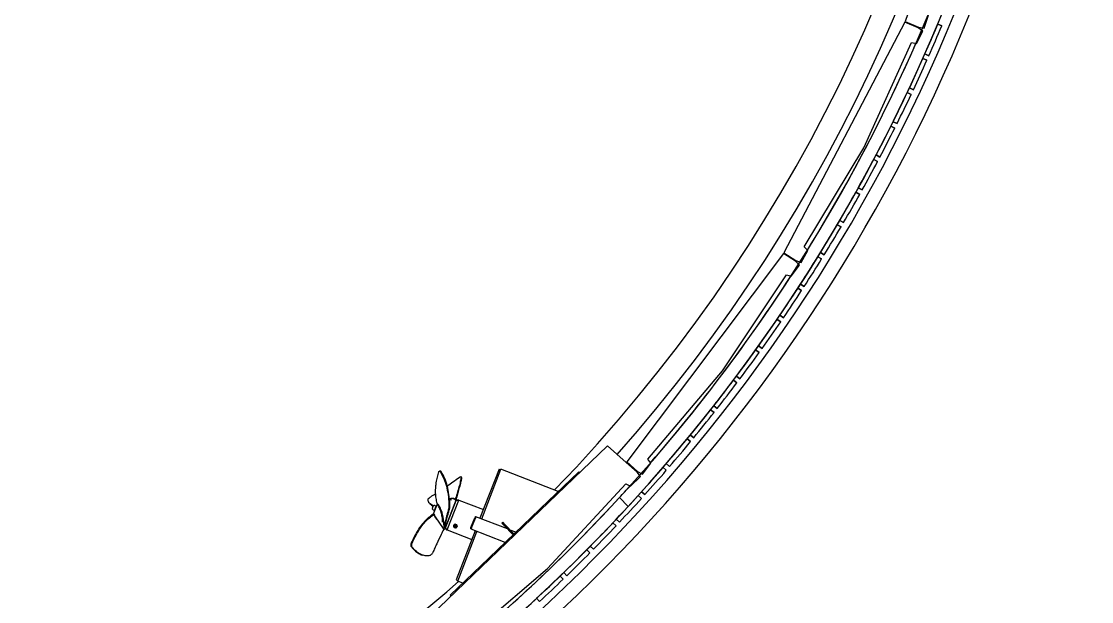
# Model space of a CAD drawing. Header units: millimetres. Extents: x -4172 to 126100, y -2 to 142133.
# Drawn here: x 61937 to 70522, y 12443 to 17099 of the extents above; entities that cross this region are included whole.
import ezdxf

# ---------------------------------------------------------------- set-up
doc = ezdxf.new("R2010")
doc.units = ezdxf.units.MM
doc.header["$LTSCALE"] = 100
doc.layers.add('Visible', color=7, linetype='Continuous', lineweight=25)

msp = doc.modelspace()

# ---------------------------------------------------------------- linework, layer by layer
at = {"layer": 'Visible'}
for p, q in [((69689.24, 19081.77), (69026.9, 17097.99)), ((69024.55, 17092.47), (68052.55, 15240.63)), ((69130.69, 17047.24), (69024.55, 17092.47)), ((69026.9, 17097.99), (69133.04, 17052.76)), ((69177.75, 17044.58), (69212.7, 17149.26)), ((69116.27, 16922.95), (69167.56, 17020.66)), ((69167.56, 17020.66), (69130.69, 17047.24)), ((69133.04, 17052.76), (69177.75, 17044.58)), ((69319.54, 17063.31), (69287.23, 17076.78)), ((69287.23, 17076.78), (69319.54, 17063.31)), ((68693.5, 16085.22), (69076.54, 16929.01)), ((69076.54, 16929.01), (69116.27, 16922.95)), ((69184.46, 16837.8), (69216.45, 16823.61)), ((69216.45, 16823.61), (69184.46, 16837.8)), ((69168.24, 16801.23), (69200.23, 16787.04)), ((69200.23, 16787.04), (69168.24, 16801.23)), ((69074.72, 16513.54), (69043.05, 16528.45)), ((69043.05, 16528.45), (69074.72, 16513.54)), ((69091.76, 16549.73), (69060.09, 16564.64)), ((69060.09, 16564.64), (69091.76, 16549.73)), ((68911.73, 16258.56), (68943.05, 16242.94)), ((68943.05, 16242.94), (68911.73, 16258.56)), ((68929.58, 16294.36), (68960.9, 16278.74)), ((68960.9, 16278.74), (68929.58, 16294.36)), ((68216.61, 15290.69), (68693.5, 16085.22)), ((68805.3, 15975.39), (68774.34, 15991.71)), ((68774.34, 15991.71), (68805.3, 15975.39)), ((68823.96, 16010.77), (68793, 16027.1)), ((68793, 16027.1), (68823.96, 16010.77)), ((68630.96, 15728.04), (68661.54, 15711.02)), ((68661.54, 15711.02), (68630.96, 15728.04)), ((68650.41, 15762.99), (68680.99, 15745.97)), ((68680.99, 15745.97), (68650.41, 15762.99)), ((68511.84, 15449.96), (68481.65, 15467.67)), ((68481.65, 15467.67), (68511.84, 15449.96)), ((68532.08, 15484.46), (68501.89, 15502.17)), ((68501.89, 15502.17), (68532.08, 15484.46)), ((68244.17, 15261.43), (68216.61, 15290.69)), ((68049.35, 15235.56), (66792.86, 13563.63)), ((68146.86, 15173.89), (68049.35, 15235.56)), ((68052.55, 15240.63), (68150.06, 15178.96)), ((68192.88, 15163.71), (68244.17, 15261.43)), ((68326.5, 15210.74), (68356.28, 15192.36)), ((68356.28, 15192.36), (68326.5, 15210.74)), ((68347.51, 15244.78), (68377.29, 15226.39)), ((68377.29, 15226.39), (68347.51, 15244.78)), ((68112.69, 15053.52), (68178.99, 15141.74)), ((68178.99, 15141.74), (68146.86, 15173.89)), ((68150.06, 15178.96), (68192.88, 15163.71)), ((67561, 14294.46), (68074.44, 15065.88)), ((68074.44, 15065.88), (68112.69, 15053.52)), ((68194.94, 14938.33), (68165.58, 14957.39)), ((68165.58, 14957.39), (68194.94, 14938.33)), ((68216.71, 14971.88), (68187.35, 14990.94)), ((68187.35, 14990.94), (68216.71, 14971.88)), ((67998.97, 14707.73), (68027.9, 14688.02)), ((68027.9, 14688.02), (67998.97, 14707.73)), ((68021.5, 14740.78), (68050.42, 14721.07)), ((68050.42, 14721.07), (68021.5, 14740.78)), ((67855.24, 14441.54), (67826.77, 14461.91)), ((67826.77, 14461.91), (67855.24, 14441.54)), ((67878.51, 14474.08), (67850.04, 14494.44)), ((67850.04, 14494.44), (67878.51, 14474.08)), ((66962.83, 13586.73), (67561, 14294.46)), ((67673.06, 14252.04), (67701.06, 14231.04)), ((67701.06, 14231.04), (67673.06, 14252.04)), ((67649.06, 14220.03), (67677.06, 14199.04)), ((67677.06, 14199.04), (67649.06, 14220.03)), ((67518.16, 13992.07), (67490.64, 14013.69)), ((67490.64, 14013.69), (67518.16, 13992.07)), ((67493.44, 13960.62), (67465.92, 13982.24)), ((67465.92, 13982.24), (67493.44, 13960.62)), ((67277.46, 13748.65), (67304.48, 13726.41)), ((67304.48, 13726.41), (67277.46, 13748.65)), ((67302.88, 13779.53), (67329.9, 13757.29)), ((67329.9, 13757.29), (67302.88, 13779.53)), ((66638.73, 13692.24), (65153.53, 12265.84)), ((66788.88, 13559.14), (66638.73, 13692.24)), ((66985.34, 13553.43), (66962.83, 13586.73)), ((65297.65, 13490.01), (65290.04, 13489.42)), ((65768.13, 13505.51), (65615.45, 13111.02)), ((65629.44, 13105.61), (65783.92, 13504.76)), ((65768.13, 13505.51), (65782.11, 13500.09)), ((66243.78, 13326.79), (65783.92, 13504.76)), ((66101.29, 13189.94), (66405.98, 13482.57)), ((66408.5, 13484.99), (66405.98, 13482.57)), ((66408.5, 13484.99), (66415.43, 13477.77)), ((66875.24, 13482.63), (66788.88, 13559.14)), ((66792.86, 13563.63), (66879.22, 13487.12)), ((66901.79, 13445.74), (66875.24, 13482.63)), ((66879.22, 13487.12), (66919.03, 13465.2)), ((66919.03, 13465.2), (66985.34, 13553.43)), ((67110.28, 13496.53), (67083.76, 13519.37)), ((67083.76, 13519.37), (67110.28, 13496.53)), ((67136.39, 13526.83), (67109.88, 13549.68)), ((67109.88, 13549.68), (67136.39, 13526.83)), ((65463.24, 13444.87), (65468.25, 13438.78)), ((66822.2, 13369.3), (66901.79, 13445.74)), ((66155.89, 12708.58), (66786.43, 13387.63)), ((66786.43, 13387.63), (66822.2, 13369.3)), ((66911.73, 13324.24), (66937.72, 13300.8)), ((66937.72, 13300.8), (66911.73, 13324.24)), ((65211.74, 13228.59), (65206.73, 13234.68)), ((65243.21, 13147.99), (65274.13, 13227.9)), ((65275.54, 13226.67), (65274.13, 13221.99)), ((65333.7, 13023.84), (65427.18, 13265.38)), ((65427.63, 13264.35), (65334.73, 13024.3)), ((65351.88, 13017.34), (65444.99, 13257.95)), ((65409.85, 13263.53), (65410.18, 13264.4)), ((65422.61, 13251.37), (65440.7, 13259.36)), ((65424.39, 13266.46), (65427.18, 13265.38)), ((65427.63, 13264.35), (65427.18, 13265.38)), ((65441.31, 13259.37), (65444.53, 13258.13)), ((65444.99, 13257.95), (65642.7, 13181.43)), ((66803.99, 13205.86), (66734.07, 13277.56)), ((66803.99, 13205.86), (66734.07, 13277.56)), ((66910.93, 13271.09), (66884.94, 13294.54)), ((66910.93, 13271.09), (66884.94, 13294.54)), ((65233.73, 13191.95), (65240.09, 13208.36)), ((65239.45, 13179.01), (65251.57, 13174.32)), ((65243.22, 13142.72), (65239.45, 13143.82)), ((65244.88, 13146.4), (65243.22, 13142.72)), ((65246.19, 13141.85), (65243.22, 13142.72)), ((65246.19, 13141.85), (65247.18, 13144.04)), ((65247.2, 13138.49), (65247.2, 13138.49)), ((65247.37, 13137.96), (65247.37, 13137.96)), ((65251.57, 13174.32), (65265.14, 13209.39)), ((65251.57, 13174.32), (65252.74, 13172.63)), ((65253.02, 13214.08), (65265.14, 13209.39)), ((65265.14, 13209.39), (65267.15, 13209.85)), ((65283.25, 13218.11), (65283.25, 13218.11)), ((65284.45, 13216.5), (65284.45, 13216.5)), ((65689.03, 12794.01), (66096.59, 13185.43)), ((66101.29, 13189.94), (66096.59, 13185.43)), ((65257.06, 13123.51), (65319.57, 13030.27)), ((65404.51, 13056.36), (65403.48, 13053.7)), ((65406.36, 13049.52), (65406.88, 13050.85)), ((65413.01, 13053.18), (65407.24, 13048.07)), ((65422.19, 13050.88), (65413.47, 13053.27)), ((65425.51, 13043.05), (65422.56, 13050.56)), ((65542.93, 13037.22), (65572.89, 13114.63)), ((65548.53, 13035.06), (65578.48, 13112.46)), ((65576.14, 13123.02), (65572.89, 13114.63)), ((65581.73, 13120.86), (65576.14, 13123.02)), ((65582.81, 13123.65), (65578.48, 13112.46)), ((65836.16, 13025.6), (65582.81, 13123.65)), ((65791.22, 13072.4), (65798.44, 13079.32)), ((65791.22, 13072.4), (65810.86, 13051.95)), ((65818.07, 13058.87), (65798.44, 13079.32)), ((65874.34, 12985.85), (65810.86, 13051.95)), ((65818.07, 13058.87), (65881.56, 12992.77)), ((66706.54, 13050.23), (66681.08, 13074.25)), ((66706.54, 13050.23), (66681.08, 13074.25)), ((66708.54, 13103.34), (66733.99, 13079.32)), ((66708.54, 13103.34), (66733.99, 13079.32)), ((65321.92, 13028.39), (65333.7, 13023.84)), ((65336.2, 13036.92), (65328.44, 13036.32)), ((65334.73, 13024.3), (65333.7, 13023.84)), ((65339.75, 13037.27), (65347.75, 13019.19)), ((65348.19, 13018.77), (65351.41, 13017.52)), ((65351.88, 13017.34), (65549.59, 12940.82)), ((65406.32, 13045.79), (65407.15, 13047.93)), ((65576.84, 13011.23), (65424.16, 12616.75)), ((65424.69, 13040.65), (65425.52, 13042.79)), ((65426.51, 13041.73), (65427.02, 13043.06)), ((65432.48, 13045.53), (65431.45, 13042.87)), ((65436.35, 12606.67), (65590.82, 13005.82)), ((65542.93, 13037.22), (65539.68, 13028.83)), ((65545.28, 13026.66), (65539.68, 13028.83)), ((65548.53, 13035.06), (65544.19, 13023.87)), ((65818.02, 12917.89), (65544.19, 13023.87)), ((65903.17, 12999.67), (65858.23, 13017.06)), ((65881.56, 12992.77), (65874.34, 12985.85)), ((65877.81, 12982.24), (65874.34, 12985.85)), ((65877.81, 12982.24), (65881.27, 12978.63)), ((65881.56, 12992.77), (65885.02, 12989.17)), ((65888.48, 12985.56), (65885.02, 12989.17)), ((66500.4, 12887.09), (66525.31, 12862.49)), ((66500.4, 12887.09), (66525.31, 12862.49)), ((65158.91, 12814), (65152.33, 12815.92)), ((65689.03, 12794.01), (65684.34, 12789.5)), ((66497.2, 12834.03), (66472.3, 12858.62)), ((66497.2, 12834.03), (66472.3, 12858.62)), ((65379.64, 12496.87), (65684.34, 12789.5)), ((65451.93, 12105.97), (66155.89, 12708.58)), ((66283.04, 12622.62), (66258.7, 12647.77)), ((66283.04, 12622.62), (66258.7, 12647.77)), ((66287.44, 12675.59), (66311.78, 12650.44)), ((66287.44, 12675.59), (66311.78, 12650.44)), ((65424.16, 12616.75), (65438.15, 12611.33)), ((65477.42, 12590.77), (65436.35, 12606.67)), ((65379.64, 12496.87), (65377.12, 12494.45)), ((65384.05, 12487.24), (65377.12, 12494.45)), ((66069.75, 12468.97), (66093.52, 12443.27)), ((66069.75, 12468.97), (66093.52, 12443.27))]:
    msp.add_line(p, q, dxfattribs=at)
for centre, radius, start, end in [((57036.78, 22203.64), 13485, 293.501822, 26.844423), ((57036.78, 22203.64), 13280, 289.616559, 26.831303), ((57036.78, 22203.64), 13371, 293.362819, 26.837177), ((57036.78, 22203.64), 13180, 289.64567, 26.824756), ((57036.78, 22203.64), 12935, 318.445479, 26.808286), ((57036.78, 22203.64), 12760, 315.990525, 26.796135), ((57036.78, 22203.64), 13280, 317.348043, 339.127843), ((57036.78, 22203.64), 13180, 336.876376, 336.966592), ((57036.78, 22203.64), 13280, 336.168133, 337.290519), ((57036.78, 22203.64), 13280, 336.168133, 337.290519), ((57036.78, 22203.64), 13315, 336.167906, 337.290746), ((57036.78, 22203.64), 13315, 336.167906, 337.290746), ((57036.78, 22203.64), 13180, 328.228506, 336.383055), ((57036.78, 22203.64), 13280, 334.873169, 335.995555), ((57036.78, 22203.64), 13280, 334.873169, 335.995555), ((57036.78, 22203.64), 13315, 334.872942, 335.995782), ((57036.78, 22203.64), 13315, 334.872942, 335.995782), ((57036.78, 22203.64), 13280, 333.578205, 334.700591), ((57036.78, 22203.64), 13280, 333.578205, 334.700591), ((57036.78, 22203.64), 13315, 333.577978, 334.700818), ((57036.78, 22203.64), 13315, 333.577978, 334.700818), ((57036.78, 22203.64), 13280, 332.283241, 333.405627), ((57036.78, 22203.64), 13280, 332.283241, 333.405627), ((57036.78, 22203.64), 13315, 332.283014, 333.405854), ((57036.78, 22203.64), 13315, 332.283014, 333.405854), ((57036.78, 22203.64), 13280, 330.988277, 332.110663), ((57036.78, 22203.64), 13280, 330.988277, 332.110663), ((57036.78, 22203.64), 13315, 330.98805, 332.11089), ((57036.78, 22203.64), 13315, 330.98805, 332.11089), ((57036.78, 22203.64), 13280, 329.693313, 330.815699), ((57036.78, 22203.64), 13280, 329.693313, 330.815699), ((57036.78, 22203.64), 13315, 329.693086, 330.815926), ((57036.78, 22203.64), 13315, 329.693086, 330.815926), ((57036.78, 22203.64), 13280, 328.398349, 329.520735), ((57036.78, 22203.64), 13280, 328.398349, 329.520735), ((57036.78, 22203.64), 13315, 328.398122, 329.520962), ((57036.78, 22203.64), 13315, 328.398122, 329.520962), ((57036.78, 22203.64), 13280, 327.103385, 328.225771), ((57036.78, 22203.64), 13280, 327.103385, 328.225771), ((57036.78, 22203.64), 13180, 327.644969, 327.735185), ((57036.78, 22203.64), 13315, 327.103158, 328.225998), ((57036.78, 22203.64), 13315, 327.103158, 328.225998), ((57036.78, 22203.64), 13180, 318.997098, 327.151648), ((57036.78, 22203.64), 13280, 325.808421, 326.930807), ((57036.78, 22203.64), 13280, 325.808421, 326.930807), ((57036.78, 22203.64), 13315, 325.808194, 326.931034), ((57036.78, 22203.64), 13315, 325.808194, 326.931034), ((57036.78, 22203.64), 13280, 324.513457, 325.635843), ((57036.78, 22203.64), 13280, 324.513457, 325.635843), ((57036.78, 22203.64), 13315, 324.51323, 325.63607), ((57036.78, 22203.64), 13315, 324.51323, 325.63607), ((57036.78, 22203.64), 13280, 323.218493, 324.340879), ((57036.78, 22203.64), 13280, 323.218493, 324.340879), ((57036.78, 22203.64), 13315, 323.218266, 324.341106), ((57036.78, 22203.64), 13315, 323.218266, 324.341106), ((57036.78, 22203.64), 13280, 321.923529, 323.045915), ((57036.78, 22203.64), 13280, 321.923529, 323.045915), ((57036.78, 22203.64), 13315, 321.923302, 323.046142), ((57036.78, 22203.64), 13315, 321.923302, 323.046142), ((57036.78, 22203.64), 13280, 320.628565, 321.750951), ((57036.78, 22203.64), 13280, 320.628565, 321.750951), ((57036.78, 22203.64), 13315, 320.628338, 321.751178), ((57036.78, 22203.64), 13315, 320.628338, 321.751178), ((57036.78, 22203.64), 13280, 319.333601, 320.455987), ((57036.78, 22203.64), 13280, 319.333601, 320.455987), ((57036.78, 22203.64), 13315, 319.333374, 320.456214), ((57036.78, 22203.64), 13315, 319.333374, 320.456214), ((57036.78, 22203.64), 13280, 318.038637, 319.161023), ((57036.78, 22203.64), 13280, 318.038637, 319.161023), ((57036.78, 22203.64), 13315, 318.03841, 319.16125), ((57036.78, 22203.64), 13315, 318.03841, 319.16125), ((57036.78, 22203.64), 13180, 318.413561, 318.503777), ((57036.78, 22203.64), 13180, 317.371355, 317.92024), ((65441.02, 13258.63), 0.8, 68.842966, 113.842966), ((65444.35, 13257.66), 0.5, 338.842966, 68.842966), ((57036.78, 22203.64), 13180, 310.411436, 317.371355), ((57036.78, 22203.64), 13280, 316.743673, 317.866059), ((57036.78, 22203.64), 13280, 316.743673, 317.866059), ((57036.78, 22203.64), 13315, 316.743446, 317.866286), ((57036.78, 22203.64), 13315, 316.743446, 317.866286), ((65243.06, 13188.34), 10, 158.842966, 248.842966), ((65249.41, 13204.75), 10, 68.842966, 158.842966), ((65247.87, 13146.19), 5, 158.842966, 211.457836), ((57036.78, 22203.64), 13280, 310.4406, 317.348043), ((57036.78, 22203.64), 13280, 315.448709, 316.571095), ((57036.78, 22203.64), 13280, 315.448709, 316.571095), ((57036.78, 22203.64), 13315, 315.448482, 316.571322), ((57036.78, 22203.64), 13315, 315.448482, 316.571322), ((65323.73, 13033.06), 5, 213.842966, 248.842966), ((65348.48, 13019.51), 0.8, 203.842966, 248.842966), ((65351.59, 13017.99), 0.5, 248.842966, 338.842966), ((57036.78, 22203.64), 13280, 314.153745, 315.276131), ((57036.78, 22203.64), 13280, 314.153745, 315.276131), ((57036.78, 22203.64), 13315, 314.153518, 315.276358), ((57036.78, 22203.64), 13315, 314.153518, 315.276358), ((57036.78, 22203.64), 13280, 312.858781, 313.981167), ((57036.78, 22203.64), 13280, 312.858781, 313.981167), ((57036.78, 22203.64), 13315, 312.858554, 313.981394), ((57036.78, 22203.64), 13315, 312.858554, 313.981394), ((57036.78, 22203.64), 12760, 293.223641, 311.208477)]:
    msp.add_arc(centre, radius, start, end, dxfattribs=at)
for centre, major_axis, ratio, start_param, end_param in [((65289.34, 13224.01), (-126.48, -33.97), 0.2457769, 3.3862945, 3.7947633), ((65418.5, 13050.95), (13.99, -5.41), 0.8211989, 0, 3.1415927), ((65416.95, 13046.95), (-10.07, 3.9), 0.8211989, 3.1415927, 6.2831853), ((65413.38, 13052.87), (0.466, -0.18), 0.8211989, 1.6942085, 2.741406), ((65422.1, 13050.48), (0.466, -0.18), 0.8211989, 0.6470109, 1.6942085), ((65407.61, 13047.75), (-0.466, 0.18), 0.8211989, 5.8829987, 6.2831853), ((65425.05, 13042.97), (0.466, -0.18), 0.8211989, 0, 0.6470109)]:
    msp.add_ellipse(centre, major_axis=major_axis, ratio=ratio, start_param=start_param, end_param=end_param, dxfattribs=at)
msp.add_ellipse((65415.1, 13042.16), major_axis=(-7.29, 2.82), ratio=0.8211989, dxfattribs=at)
for points, knots in [([(65272.49, 13229.21), (65269.13, 13243.77), (65266.19, 13258.19), (65261.75, 13287.01), (65260.29, 13301.15), (65258.89, 13332.42), (65259.38, 13349.05), (65261.88, 13376.16), (65263.3, 13386.74), (65267.42, 13412.44), (65270.43, 13427.37), (65277.06, 13456.13), (65280.69, 13469.92), (65284.61, 13483.06)], [-31.9460867, -31.9460867, -31.9460867, -31.9460867, -26.9228906, -26.9228906, -21.9007821, -21.9007821, -15.8246273, -15.8246273, -11.8513934, -11.8513934, -5.9387194, -5.9387194, -0.000001, -0.000001, -0.000001, -0.000001]), ([(65284.61, 13483.06), (65284.9, 13484.05), (65285.25, 13484.94), (65286.05, 13486.54), (65286.51, 13487.23), (65287.94, 13488.82), (65289.02, 13489.38), (65291.38, 13489.48), (65292.66, 13488.98), (65295.19, 13486.98), (65296.42, 13485.52), (65297.58, 13483.66)], [-3.5947931, -3.5947931, -3.5947931, -3.5947931, -3.1470307, -3.1470307, -2.6765073, -2.6765073, -1.7978568, -1.7978568, -0.8833702, -0.8833702, -0.000001, -0.000001, -0.000001, -0.000001]), ([(65297.58, 13483.66), (65307.59, 13467.52), (65316.75, 13449.74), (65332.87, 13411.2), (65339.78, 13390.6), (65351.23, 13347.22), (65355.73, 13324.66), (65362.56, 13277.25), (65364.82, 13252.58), (65366.32, 13227.47)], [-30.4868581, -30.4868581, -30.4868581, -30.4868581, -22.8372911, -22.8372911, -15.217433, -15.217433, -7.6862592, -7.6862592, -0.0000044, -0.0000044, -0.0000044, -0.0000044]), ([(65305.18, 13484.24), (65304.03, 13486.11), (65302.8, 13487.56), (65300.27, 13489.57), (65298.99, 13490.07), (65297.74, 13490.01), (65297.69, 13490.01), (65297.65, 13490.01)], [-3.593927, -3.593927, -3.593927, -3.593927, -2.7110176, -2.7110176, -1.796299, -1.796299, -1.762, -1.762, -1.762, -1.762]), ([(65373.9, 13228.05), (65372.39, 13253.21), (65370.12, 13277.92), (65363.26, 13325.45), (65358.73, 13348.07), (65347.26, 13391.45), (65340.36, 13411.99), (65324.28, 13450.42), (65315.15, 13468.15), (65305.18, 13484.24)], [-30.5085001, -30.5085001, -30.5085001, -30.5085001, -22.8033694, -22.8033694, -15.2421117, -15.2421117, -7.635133, -7.635133, -0.0000014, -0.0000014, -0.0000014, -0.0000014]), ([(65352.68, 13370.92), (65368.64, 13381.9), (65383.92, 13392.62), (65416.07, 13415.5), (65432.47, 13427.4), (65447.88, 13438.21)], [-14.0778939, -14.0778939, -14.0778939, -14.0778939, -7.6862592, -7.6862592, -0.0000044, -0.0000044, -0.0000044, -0.0000044]), ([(65463.57, 13444), (65463.87, 13441.34), (65463.8, 13438.21), (65463.02, 13430.98), (65462.31, 13426.87), (65459.32, 13412.39), (65456.32, 13400.24), (65450.82, 13378.34), (65448.87, 13370.64), (65443.57, 13350.04), (65440.07, 13336.6), (65433.91, 13315.51), (65431.72, 13308.35), (65427.07, 13293.49), (65424.64, 13285.93), (65422.05, 13278.24)], [-32.992356, -32.992356, -32.992356, -32.992356, -28.9562995, -28.9562995, -24.9303407, -24.9303407, -16.4388282, -16.4388282, -12.3175121, -12.3175121, -6.1306712, -6.1306712, -3.0504232, -3.0504232, -0.0002955, -0.0002955, -0.0002955, -0.0002955]), ([(65427.17, 13272.01), (65429.81, 13279.8), (65432.29, 13287.47), (65437, 13302.52), (65439.22, 13309.78), (65445.42, 13331.07), (65448.9, 13344.64), (65454.17, 13365.42), (65456.1, 13373.17), (65461.5, 13394.93), (65464.44, 13406.86), (65467.37, 13421.09), (65468.07, 13425.11), (65468.82, 13432.21), (65468.88, 13435.28), (65468.58, 13437.91)], [-33.2007021, -33.2007021, -33.2007021, -33.2007021, -30.0958306, -30.0958306, -26.9630402, -26.9630402, -20.6666285, -20.6666285, -16.475664, -16.475664, -7.9876634, -7.9876634, -3.9983609, -3.9983609, -0.000001, -0.000001, -0.000001, -0.000001]), ([(65447.88, 13438.21), (65450.23, 13439.86), (65452.38, 13441.26), (65456.17, 13443.48), (65457.81, 13444.3), (65460.58, 13445.33), (65461.67, 13445.51), (65463.1, 13445.19), (65463.49, 13444.74), (65463.57, 13444)], [-4.6829383, -4.6829383, -4.6829383, -4.6829383, -3.5115004, -3.5115004, -2.342014, -2.342014, -1.1208984, -1.1208984, -0.0000014, -0.0000014, -0.0000014, -0.0000014]), ([(65242, 13211.46), (65241.52, 13211.69), (65241.04, 13211.92), (65234, 13215.29), (65228.25, 13218.37), (65217.33, 13225.03), (65212.71, 13228.47), (65206.95, 13234.21), (65205.16, 13236.52), (65201.7, 13242.6), (65200.48, 13246.61), (65199.49, 13255.69), (65199.73, 13260.75), (65200.72, 13266.3)], [-27.2831967, -27.2831967, -27.2831967, -27.2831967, -26.9228908, -26.9228908, -21.9007824, -21.9007824, -15.8246273, -15.8246273, -11.8513931, -11.8513931, -5.9387193, -5.9387193, -0.000001, -0.000001, -0.000001, -0.000001]), ([(65200.72, 13266.3), (65200.79, 13266.72), (65200.98, 13267.21), (65201.6, 13268.32), (65202.03, 13268.96), (65203.62, 13270.94), (65205.04, 13272.4), (65208.61, 13275.61), (65210.75, 13277.33), (65215.38, 13280.74), (65217.81, 13282.4), (65220.3, 13283.98)], [-3.5947931, -3.5947931, -3.5947931, -3.5947931, -3.1470307, -3.1470307, -2.6765073, -2.6765073, -1.7978568, -1.7978568, -0.8833702, -0.8833702, -0.000001, -0.000001, -0.000001, -0.000001]), ([(65211.74, 13228.59), (65212.57, 13227.59), (65213.48, 13226.59), (65217.79, 13222.37), (65222.1, 13219.15), (65231.33, 13213.43), (65235.53, 13211.08), (65240.21, 13208.68)], [-17.4802441, -17.4802441, -17.4802441, -17.4802441, -15.7714238, -15.7714238, -10.1641252, -10.1641252, -6.369781, -6.369781, -6.369781, -6.369781]), ([(65275.54, 13226.67), (65275.03, 13227.13), (65274.53, 13227.57), (65273.51, 13228.41), (65273, 13228.82), (65272.49, 13229.21)], [0.00002442, 0.00002442, 0.00002442, 0.00002442, 0.36606005, 0.36606005, 0.73165158, 0.73165158, 0.73165158, 0.73165158]), ([(65313.5, 13079.63), (65313.62, 13080.05), (65313.74, 13080.49), (65313.98, 13081.46), (65314.1, 13082), (65314.42, 13083.6), (65314.58, 13084.69), (65315.27, 13090.66), (65315.18, 13096.24), (65314.23, 13108.5), (65313.24, 13115.4), (65309.94, 13133.71), (65306.93, 13146.25), (65299.32, 13172.04), (65294.79, 13184.72), (65284.83, 13206.8), (65279.55, 13215.75), (65274.13, 13221.99)], [0.0000067, 0.0000067, 0.0000067, 0.0000067, 0.1923669, 0.1923669, 0.4188439, 0.4188439, 0.840803, 0.840803, 2.6335931, 2.6335931, 4.6787072, 4.6787072, 8.1972577, 8.1972577, 11.9421342, 11.9421342, 15.7375832, 15.7375832, 15.7375832, 15.7375832]), ([(65321.85, 13107.45), (65321.49, 13109.8), (65321.1, 13112.15), (65320.68, 13114.51), (65319.6, 13120.67), (65318.37, 13126.85), (65317, 13132.95), (65315.19, 13140.99), (65313.15, 13148.91), (65310.9, 13156.58), (65309.15, 13162.54), (65307.28, 13168.35), (65305.31, 13173.89), (65303.52, 13178.93), (65301.65, 13183.75), (65299.71, 13188.34), (65298.56, 13191.04), (65297.39, 13193.66), (65296.19, 13196.19), (65293.89, 13201.02), (65291.49, 13205.52), (65289.02, 13209.58), (65286.38, 13213.93), (65283.66, 13217.78), (65280.85, 13221.11), (65280.07, 13222.03), (65279.29, 13222.91), (65278.5, 13223.75), (65277.52, 13224.79), (65276.53, 13225.76), (65275.54, 13226.67)], [-26.9360675, -26.9360675, -26.9360675, -26.9360675, -26.2164607, -26.2164607, -26.2164607, -24.3340733, -24.3340733, -24.3340733, -21.8502298, -21.8502298, -21.8502298, -19.9232946, -19.9232946, -19.9232946, -18.1734875, -18.1734875, -18.1734875, -17.1408446, -17.1408446, -17.1408446, -15.1645666, -15.1645666, -15.1645666, -13.0498287, -13.0498287, -13.0498287, -12.4642957, -12.4642957, -12.4642957, -11.7404752, -11.7404752, -11.7404752, -11.7404752]), ([(65366.32, 13227.47), (65366.55, 13223.64), (65366.64, 13219.73), (65366.56, 13211.94), (65366.39, 13208.07), (65365.78, 13200.38), (65365.34, 13196.59), (65364.25, 13189.78), (65363.63, 13186.73), (65362.93, 13183.96)], [-4.6829383, -4.6829383, -4.6829383, -4.6829383, -3.5115004, -3.5115004, -2.342014, -2.342014, -1.1208984, -1.1208984, -0.0000014, -0.0000014, -0.0000014, -0.0000014]), ([(65370.52, 13184.54), (65371.23, 13187.32), (65371.84, 13190.36), (65372.93, 13197.17), (65373.37, 13200.96), (65373.97, 13208.65), (65374.15, 13212.52), (65374.23, 13220.32), (65374.13, 13224.23), (65373.9, 13228.05)], [-4.6829187, -4.6829187, -4.6829187, -4.6829187, -3.5631618, -3.5631618, -2.3406433, -2.3406433, -1.1714677, -1.1714677, -0.0000013, -0.0000013, -0.0000013, -0.0000013]), ([(65384.72, 13269.87), (65383.34, 13269.61), (65381.92, 13269.31), (65380.46, 13268.96), (65377.44, 13268.24), (65374.26, 13267.33), (65370.93, 13266.25)], [-26.9360675, -26.9360675, -26.9360675, -26.9360675, -26.2164607, -26.2164607, -26.2164607, -24.7315718, -24.7315718, -24.7315718, -24.7315718]), ([(65382.34, 13257.52), (65382.38, 13257.74), (65382.4, 13257.95), (65382.4, 13258.36), (65382.37, 13258.57), (65382.21, 13259.11), (65382.02, 13259.4), (65380.9, 13260.44), (65379.27, 13260.75), (65375.56, 13260.67), (65373.64, 13260.42), (65371.52, 13259.99)], [0.0000067, 0.0000067, 0.0000067, 0.0000067, 0.2264354, 0.2264354, 0.4817969, 0.4817969, 0.9435393, 0.9435393, 2.400156, 2.400156, 3.5389854, 3.5389854, 3.5389854, 3.5389854]), ([(65382.34, 13257.52), (65382.74, 13259.58), (65383.13, 13261.64), (65383.93, 13265.76), (65384.32, 13267.81), (65384.72, 13269.87)], [0.0000158, 0.0000158, 0.0000158, 0.0000158, 2.1243342, 2.1243342, 4.2486658, 4.2486658, 4.2486658, 4.2486658]), ([(65410.08, 13265.96), (65407.46, 13268.5), (65404.04, 13270.05), (65395.54, 13271.3), (65390.53, 13270.97), (65384.72, 13269.87)], [0.0000811, 0.0000811, 0.0000811, 0.0000811, 3.0392067, 3.0392067, 6.0807683, 6.0807683, 6.0807683, 6.0807683]), ([(65410.03, 13264.49), (65410.05, 13264.49), (65410.06, 13264.48), (65410.07, 13264.47), (65410.09, 13264.46), (65410.1, 13264.46), (65410.11, 13264.45), (65410.13, 13264.43), (65410.16, 13264.42), (65410.18, 13264.4)], [0, 0, 0, 0, 0.011811013, 0.011811013, 0.011811013, 0.02270336, 0.02270336, 0.02270336, 0.041521449, 0.041521449, 0.041521449, 0.041521449]), ([(65422.05, 13278.24), (65421.73, 13277.31), (65421.3, 13276.3), (65420.16, 13274.07), (65419.44, 13272.86), (65417.87, 13270.64), (65417.05, 13269.64), (65415.39, 13267.9), (65414.56, 13267.17), (65412.99, 13266.1), (65412.28, 13265.77), (65411.32, 13265.56), (65411.01, 13265.56), (65410.48, 13265.67), (65410.26, 13265.79), (65410.08, 13265.96)], [-2.3699234, -2.3699234, -2.3699234, -2.3699234, -1.9995107, -1.9995107, -1.5764836, -1.5764836, -1.1848513, -1.1848513, -0.7984779, -0.7984779, -0.4195286, -0.4195286, -0.2042437, -0.2042437, -0.0001146, -0.0001146, -0.0001146, -0.0001146]), ([(65412.53, 13262.52), (65412.04, 13263), (65411.54, 13263.45), (65410.75, 13264.05), (65410.46, 13264.24), (65410.18, 13264.4)], [0, 0, 0, 0, 0.30467883, 0.30467883, 0.4867741, 0.4867741, 0.4867741, 0.4867741]), ([(65415.15, 13259.8), (65415.33, 13259.63), (65415.54, 13259.51), (65416.07, 13259.39), (65416.37, 13259.39), (65417.34, 13259.59), (65418.06, 13259.92), (65419.64, 13260.98), (65420.48, 13261.7), (65422.15, 13263.43), (65422.97, 13264.43), (65424.54, 13266.63), (65425.27, 13267.84), (65426.42, 13270.06), (65426.86, 13271.07), (65427.17, 13272.01)], [-2.3724186, -2.3724186, -2.3724186, -2.3724186, -2.1694877, -2.1694877, -1.9567015, -1.9567015, -1.5730067, -1.5730067, -1.1863325, -1.1863325, -0.7952097, -0.7952097, -0.3726507, -0.3726507, -0.0000381, -0.0000381, -0.0000381, -0.0000381]), ([(65239.45, 13143.82), (65227.17, 13135.37), (65215.18, 13126.4), (65192.09, 13107.02), (65181.2, 13096.81), (65158.3, 13072.5), (65146.91, 13058.45), (65129.33, 13033.66), (65122.71, 13023.48), (65106.86, 12997.57), (65097.85, 12981.44), (65080.46, 12948.14), (65072.12, 12931.01), (65064.18, 12913.5)], [-31.9460867, -31.9460867, -31.9460867, -31.9460867, -26.9228913, -26.9228913, -21.900783, -21.900783, -15.8246273, -15.8246273, -11.8513923, -11.8513923, -5.9387189, -5.9387189, -0.000001, -0.000001, -0.000001, -0.000001]), ([(65070.81, 12911.56), (65078.86, 12929.31), (65087.32, 12946.67), (65104.97, 12980.39), (65114.12, 12996.71), (65130.1, 13022.74), (65136.72, 13032.88), (65153.64, 13056.6), (65164.28, 13069.76), (65186.51, 13093.58), (65197.63, 13104.08), (65221.29, 13123.98), (65233.6, 13133.19), (65246.19, 13141.85)], [-31.514553, -31.514553, -31.514553, -31.514553, -25.5829483, -25.5829483, -19.6771487, -19.6771487, -15.7708452, -15.7708452, -10.1649174, -10.1649174, -5.0864731, -5.0864731, -0.0000576, -0.0000576, -0.0000576, -0.0000576]), ([(65246.19, 13141.85), (65247.43, 13137.5), (65248.86, 13133.35), (65250.47, 13129.46), (65254.03, 13120.87), (65258.44, 13113.57), (65263.67, 13107.75), (65266.43, 13104.69), (65269.43, 13102.03), (65272.62, 13099.83), (65272.81, 13099.7), (65273.01, 13099.56), (65273.2, 13099.43)], [-24.4935112, -24.4935112, -24.4935112, -24.4935112, -22.8579069, -22.8579069, -22.8579069, -19.2530382, -19.2530382, -19.2530382, -17.3527194, -17.3527194, -17.3527194, -17.2371342, -17.2371342, -17.2371342, -17.2371342]), ([(65362.93, 13183.96), (65360.37, 13173.91), (65357.78, 13164.26), (65352.68, 13145.85), (65350.16, 13137.09), (65342.82, 13111.38), (65338.74, 13096.41), (65334.36, 13077.44), (65333.23, 13071.84), (65331.01, 13059.18), (65330.29, 13052.92), (65329.36, 13045.36), (65329.08, 13043.15), (65328.7, 13039.31), (65328.57, 13037.71), (65328.46, 13036.41)], [-32.9923571, -32.9923571, -32.9923571, -32.9923571, -28.9563002, -28.9563002, -24.9303411, -24.9303411, -16.4388279, -16.4388279, -12.3175117, -12.3175117, -6.1306708, -6.1306708, -3.0504229, -3.0504229, -0.0002939, -0.0002939, -0.0002939, -0.0002939]), ([(65336.22, 13037.01), (65336.36, 13038.33), (65336.5, 13039.97), (65336.9, 13043.88), (65337.19, 13046.13), (65338.12, 13053.82), (65338.82, 13060.19), (65341.02, 13073.07), (65342.16, 13078.77), (65346.53, 13097.85), (65350.61, 13112.74), (65357.93, 13138.31), (65360.43, 13146.97), (65365.46, 13165.13), (65368.01, 13174.64), (65370.52, 13184.54)], [-33.2005271, -33.2005271, -33.2005271, -33.2005271, -30.0956516, -30.0956516, -26.9629253, -26.9629253, -20.6665998, -20.6665998, -16.4756607, -16.4756607, -7.987664, -7.987664, -3.9983612, -3.9983612, -0.000001, -0.000001, -0.000001, -0.000001]), ([(65313.5, 13079.63), (65314.89, 13084.27), (65316.28, 13088.91), (65319.07, 13098.18), (65320.46, 13102.81), (65321.85, 13107.44)], [0.0000158, 0.0000158, 0.0000158, 0.0000158, 2.1243342, 2.1243342, 4.2482486, 4.2482486, 4.2482486, 4.2482486]), ([(65327.28, 13051.99), (65326.83, 13060.17), (65326.25, 13069.05), (65324.52, 13087.78), (65323.41, 13097.54), (65321.85, 13107.45)], [0.0000823, 0.0000823, 0.0000823, 0.0000823, 3.0392081, 3.0392081, 6.0807696, 6.0807696, 6.0807696, 6.0807696]), ([(65328.46, 13036.41), (65328.44, 13036.25), (65328.42, 13036.3), (65328.36, 13036.85), (65328.31, 13037.4), (65328.19, 13038.93), (65328.12, 13039.86), (65327.96, 13042), (65327.88, 13043.2), (65327.69, 13045.69), (65327.6, 13046.96), (65327.47, 13048.9), (65327.42, 13049.58), (65327.34, 13050.85), (65327.31, 13051.44), (65327.28, 13051.99)], [-2.3699252, -2.3699252, -2.3699252, -2.3699252, -1.999512, -1.999512, -1.5764856, -1.5764856, -1.1848533, -1.1848533, -0.7984799, -0.7984799, -0.4195307, -0.4195307, -0.2042446, -0.2042446, -0.0001163, -0.0001163, -0.0001163, -0.0001163]), ([(65403.48, 13053.7), (65403, 13052.47), (65402.76, 13051.16), (65402.77, 13048.47), (65403.02, 13047.1), (65404, 13044.43), (65404.73, 13043.14), (65406.33, 13041.09), (65407.12, 13040.28), (65407.99, 13039.55)], [6.2831853, 6.2831853, 6.2831853, 6.2831853, 6.5935378, 6.5935378, 6.9070663, 6.9070663, 7.2266096, 7.2266096, 7.4605134, 7.4605134, 7.4605134, 7.4605134]), ([(65406.6, 13043.33), (65406.46, 13043.64), (65406.34, 13043.97), (65405.94, 13045.26), (65405.81, 13046.26), (65405.92, 13048.03), (65406.08, 13048.8), (65406.36, 13049.52)], [5.59976844, 5.59976844, 5.59976844, 5.59976844, 5.70638997, 5.70638997, 6.02550764, 6.02550764, 6.28318531, 6.28318531, 6.28318531, 6.28318531]), ([(65406.36, 13045.78), (65406.38, 13045.76), (65406.42, 13045.75), (65406.56, 13045.76), (65406.71, 13045.83), (65407.41, 13046.24), (65408.23, 13046.93), (65409.64, 13048.18), (65410.51, 13048.99), (65411.45, 13050.04), (65411.69, 13050.32), (65411.96, 13050.67), (65412.05, 13050.79), (65412.13, 13050.9)], [-1.53928405, -1.53928405, -1.53928405, -1.53928405, -1.49765129, -1.49765129, -1.40450064, -1.40450064, -1.07158493, -1.07158493, -0.73866922, -0.73866922, -0.64551856, -0.64551856, -0.60388581, -0.60388581, -0.60388581, -0.60388581]), ([(65412.59, 13050.99), (65412.57, 13051.02), (65412.56, 13051.04), (65412.53, 13051.09), (65412.51, 13051.11), (65412.47, 13051.14), (65412.45, 13051.15), (65412.43, 13051.15), (65412.42, 13051.16), (65412.41, 13051.16), (65412.41, 13051.16), (65412.4, 13051.16), (65412.4, 13051.16), (65412.39, 13051.15), (65412.39, 13051.15), (65412.39, 13051.15), (65412.38, 13051.15), (65412.38, 13051.15), (65412.36, 13051.14), (65412.35, 13051.14), (65412.32, 13051.12), (65412.31, 13051.11), (65412.26, 13051.07), (65412.23, 13051.04), (65412.18, 13050.98), (65412.15, 13050.94), (65412.13, 13050.9)], [0.258371936, 0.258371936, 0.258371936, 0.258371936, 0.26615759, 0.26615759, 0.274044363, 0.274044363, 0.279969215, 0.279969215, 0.283710192, 0.283710192, 0.285080364, 0.285080364, 0.285987566, 0.285987566, 0.285987566, 0.286896913, 0.286896913, 0.288195712, 0.288195712, 0.2918815, 0.2918815, 0.296820717, 0.296820717, 0.30771838, 0.30771838, 0.31902815, 0.31902815, 0.31902815, 0.31902815]), ([(65412.59, 13050.99), (65412.64, 13050.9), (65412.71, 13050.81), (65412.94, 13050.56), (65413.21, 13050.37), (65414.32, 13049.71), (65415.57, 13049.3), (65417.71, 13048.71), (65419.01, 13048.42), (65420.37, 13048.4), (65420.72, 13048.42), (65421.09, 13048.51), (65421.21, 13048.55), (65421.31, 13048.6)], [-1.53928405, -1.53928405, -1.53928405, -1.53928405, -1.49765129, -1.49765129, -1.40450064, -1.40450064, -1.07158493, -1.07158493, -0.73866922, -0.73866922, -0.64551856, -0.64551856, -0.60388581, -0.60388581, -0.60388581, -0.60388581]), ([(65325.07, 13027.18), (65323.85, 13024.63), (65322.63, 13022.07), (65315.52, 13007.18), (65309.67, 12994.81), (65292.02, 12957.01), (65280.62, 12931.9), (65263.65, 12894.69), (65258.22, 12882.88), (65247.23, 12859.63), (65241.66, 12848.19), (65236.01, 12836.99)], [-21.5380582, -21.5380582, -21.5380582, -21.5380582, -20.6666356, -20.6666356, -16.4756463, -16.4756463, -7.9876903, -7.9876903, -3.9983747, -3.9983747, -0.0000014, -0.0000014, -0.0000014, -0.0000014]), ([(65406.36, 13045.78), (65406.35, 13045.79), (65406.35, 13045.8), (65406.34, 13045.8), (65406.33, 13045.81), (65406.32, 13045.8), (65406.32, 13045.79), (65406.32, 13045.78), (65406.31, 13045.78), (65406.31, 13045.77), (65406.31, 13045.76), (65406.31, 13045.76), (65406.31, 13045.76), (65406.31, 13045.75), (65406.31, 13045.75), (65406.31, 13045.75), (65406.31, 13045.74), (65406.31, 13045.74), (65406.3, 13045.72), (65406.3, 13045.71), (65406.29, 13045.68), (65406.29, 13045.66), (65406.28, 13045.6), (65406.28, 13045.56), (65406.27, 13045.48), (65406.27, 13045.43), (65406.27, 13045.38)], [0.258371936, 0.258371936, 0.258371936, 0.258371936, 0.26615759, 0.26615759, 0.274044363, 0.274044363, 0.279969215, 0.279969215, 0.283710192, 0.283710192, 0.285080363, 0.285080363, 0.285987566, 0.285987566, 0.285987566, 0.286896913, 0.286896913, 0.288195711, 0.288195711, 0.2918815, 0.2918815, 0.296820717, 0.296820717, 0.30771838, 0.30771838, 0.31902815, 0.31902815, 0.31902815, 0.31902815]), ([(65408.89, 13038.04), (65408.82, 13038.12), (65408.75, 13038.2), (65408.26, 13038.88), (65407.8, 13039.92), (65407.08, 13041.76), (65406.67, 13042.92), (65406.37, 13044.3), (65406.31, 13044.67), (65406.27, 13045.1), (65406.27, 13045.25), (65406.27, 13045.38)], [-1.45634322, -1.45634322, -1.45634322, -1.45634322, -1.40450064, -1.40450064, -1.07158493, -1.07158493, -0.73866922, -0.73866922, -0.64551856, -0.64551856, -0.60388581, -0.60388581, -0.60388581, -0.60388581]), ([(65408.89, 13038.04), (65408.97, 13037.97), (65409.05, 13037.89), (65409.21, 13037.74), (65409.29, 13037.67), (65409.45, 13037.53), (65409.54, 13037.46), (65409.71, 13037.32), (65409.79, 13037.25), (65409.96, 13037.12), (65410.05, 13037.06), (65410.14, 13036.99)], [1.08615863, 1.08615863, 1.08615863, 1.08615863, 1.12208889, 1.12208889, 1.15801915, 1.15801915, 1.19394941, 1.19394941, 1.22987967, 1.22987967, 1.26580993, 1.26580993, 1.26580993, 1.26580993]), ([(65417.67, 13035), (65417.48, 13034.98), (65417.27, 13034.97), (65416.01, 13034.99), (65414.72, 13035.28), (65412.58, 13035.86), (65411.33, 13036.27), (65410.35, 13036.85), (65410.24, 13036.92), (65410.14, 13036.99)], [-1.46368378, -1.46368378, -1.46368378, -1.46368378, -1.40450064, -1.40450064, -1.07158493, -1.07158493, -0.73866922, -0.73866922, -0.69877557, -0.69877557, -0.69877557, -0.69877557]), ([(65417.67, 13035), (65417.75, 13035.01), (65417.84, 13035.02), (65418.01, 13035.04), (65418.1, 13035.06), (65418.27, 13035.08), (65418.35, 13035.1), (65418.52, 13035.13), (65418.61, 13035.15), (65418.77, 13035.19), (65418.86, 13035.21), (65418.94, 13035.23)], [2.13971761, 2.13971761, 2.13971761, 2.13971761, 2.16849349, 2.16849349, 2.19726938, 2.19726938, 2.22604527, 2.22604527, 2.25482116, 2.25482116, 2.28359705, 2.28359705, 2.28359705, 2.28359705]), ([(65424.54, 13040.37), (65424.47, 13040.26), (65424.38, 13040.14), (65424.11, 13039.79), (65423.87, 13039.5), (65422.93, 13038.46), (65422.06, 13037.65), (65420.65, 13036.39), (65419.83, 13035.7), (65419.16, 13035.32), (65419.04, 13035.26), (65418.94, 13035.23)], [-1.53928405, -1.53928405, -1.53928405, -1.53928405, -1.49765129, -1.49765129, -1.40450064, -1.40450064, -1.07158493, -1.07158493, -0.73866922, -0.73866922, -0.66443997, -0.66443997, -0.66443997, -0.66443997]), ([(65419.36, 13035.43), (65420.45, 13035.44), (65421.53, 13035.55), (65424.04, 13036.09), (65425.44, 13036.62), (65427.9, 13038.08), (65428.97, 13038.99), (65430.51, 13040.91), (65431.06, 13041.86), (65431.45, 13042.87)], [8.2998992, 8.2998992, 8.2998992, 8.2998992, 8.5267801, 8.5267801, 8.8500809, 8.8500809, 9.1687353, 9.1687353, 9.424778, 9.424778, 9.424778, 9.424778]), ([(65426.51, 13041.73), (65426.17, 13040.84), (65425.65, 13040.03), (65424.34, 13038.6), (65423.54, 13038), (65422.21, 13037.31), (65421.76, 13037.12), (65421.29, 13036.96)], [3.14159265, 3.14159265, 3.14159265, 3.14159265, 3.45475737, 3.45475737, 3.77024747, 3.77024747, 3.92054325, 3.92054325, 3.92054325, 3.92054325]), ([(65421.68, 13048.28), (65421.68, 13048.32), (65421.68, 13048.37), (65421.67, 13048.44), (65421.67, 13048.48), (65421.65, 13048.55), (65421.64, 13048.57), (65421.62, 13048.6), (65421.62, 13048.61), (65421.61, 13048.62), (65421.6, 13048.62), (65421.6, 13048.63), (65421.6, 13048.63), (65421.6, 13048.63), (65421.59, 13048.63), (65421.59, 13048.63), (65421.58, 13048.64), (65421.58, 13048.64), (65421.57, 13048.65), (65421.56, 13048.65), (65421.53, 13048.66), (65421.52, 13048.66), (65421.47, 13048.66), (65421.44, 13048.65), (65421.38, 13048.63), (65421.35, 13048.62), (65421.31, 13048.6)], [0.258371937, 0.258371937, 0.258371937, 0.258371937, 0.266157592, 0.266157592, 0.274044365, 0.274044365, 0.279969217, 0.279969217, 0.283710194, 0.283710194, 0.285080365, 0.285080365, 0.285987568, 0.285987568, 0.285987568, 0.286896915, 0.286896915, 0.288195713, 0.288195713, 0.291881502, 0.291881502, 0.296820719, 0.296820719, 0.307718382, 0.307718382, 0.319028152, 0.319028152, 0.319028152, 0.319028152]), ([(65421.68, 13048.28), (65421.68, 13048.15), (65421.68, 13048), (65421.72, 13047.57), (65421.78, 13047.2), (65422.08, 13045.82), (65422.49, 13044.66), (65423.21, 13042.82), (65423.67, 13041.78), (65424.21, 13041.03), (65424.35, 13040.88), (65424.52, 13040.78), (65424.58, 13040.77), (65424.63, 13040.77)], [-1.53928405, -1.53928405, -1.53928405, -1.53928405, -1.49765129, -1.49765129, -1.40450064, -1.40450064, -1.07158493, -1.07158493, -0.73866922, -0.73866922, -0.64551856, -0.64551856, -0.60388581, -0.60388581, -0.60388581, -0.60388581]), ([(65424.54, 13040.37), (65424.57, 13040.41), (65424.59, 13040.44), (65424.63, 13040.51), (65424.65, 13040.55), (65424.68, 13040.61), (65424.69, 13040.64), (65424.7, 13040.66), (65424.7, 13040.67), (65424.71, 13040.69), (65424.71, 13040.69), (65424.71, 13040.7), (65424.71, 13040.7), (65424.71, 13040.71), (65424.71, 13040.71), (65424.71, 13040.71), (65424.71, 13040.72), (65424.71, 13040.72), (65424.71, 13040.73), (65424.71, 13040.74), (65424.71, 13040.75), (65424.71, 13040.75), (65424.7, 13040.77), (65424.69, 13040.77), (65424.67, 13040.77), (65424.65, 13040.77), (65424.63, 13040.77)], [0.258371933, 0.258371933, 0.258371933, 0.258371933, 0.266157587, 0.266157587, 0.274044359, 0.274044359, 0.279969212, 0.279969212, 0.283710189, 0.283710189, 0.28508036, 0.28508036, 0.285987562, 0.285987562, 0.285987562, 0.28689691, 0.28689691, 0.288195708, 0.288195708, 0.291881497, 0.291881497, 0.296820714, 0.296820714, 0.307718377, 0.307718377, 0.319028146, 0.319028146, 0.319028146, 0.319028146]), ([(65064.18, 12913.5), (65063.58, 12912.18), (65063.05, 12910.8), (65062.11, 12907.91), (65061.71, 12906.39), (65060.83, 12901.98), (65060.57, 12899.1), (65060.71, 12893.44), (65061.13, 12890.73), (65062.6, 12885.98), (65063.62, 12883.97), (65064.87, 12882.36)], [-3.5947931, -3.5947931, -3.5947931, -3.5947931, -3.1470307, -3.1470307, -2.6765073, -2.6765073, -1.7978568, -1.7978568, -0.8833702, -0.8833702, -0.000001, -0.000001, -0.000001, -0.000001]), ([(65064.87, 12882.36), (65075.75, 12868.46), (65087.13, 12856.42), (65110.44, 12836.46), (65122.27, 12828.59), (65140.27, 12820), (65146.29, 12817.68), (65152.32, 12815.92)], [-30.4868579, -30.4868579, -30.4868579, -30.4868579, -22.837291, -22.837291, -15.217433, -15.217433, -11.3974809, -11.3974809, -11.3974809, -11.3974809]), ([(65071.5, 12880.43), (65070.24, 12882.03), (65069.23, 12884.04), (65067.76, 12888.79), (65067.34, 12891.5), (65067.2, 12897.16), (65067.46, 12900.05), (65068.35, 12904.45), (65068.74, 12905.97), (65069.68, 12908.87), (65070.21, 12910.24), (65070.81, 12911.56)], [-3.5939272, -3.5939272, -3.5939272, -3.5939272, -2.7110181, -2.7110181, -1.796299, -1.796299, -0.9180763, -0.9180763, -0.4474693, -0.4474693, -0.000001, -0.000001, -0.000001, -0.000001]), ([(65213.21, 12812.85), (65200.82, 12809.88), (65188.65, 12809.03), (65164.47, 12811.8), (65152.55, 12815.33), (65128.71, 12826.76), (65116.91, 12834.62), (65093.67, 12854.56), (65082.33, 12866.56), (65071.5, 12880.43)], [-30.5082712, -30.5082712, -30.5082712, -30.5082712, -22.8033251, -22.8033251, -15.2421619, -15.2421619, -7.6351764, -7.6351764, -0.0000026, -0.0000026, -0.0000026, -0.0000026]), ([(65236.01, 12836.99), (65234.43, 12833.85), (65232.74, 12830.92), (65229.03, 12825.35), (65227.01, 12822.78), (65222.98, 12818.51), (65221, 12816.8), (65217.05, 12814.19), (65215.1, 12813.3), (65213.21, 12812.85)], [-4.682922, -4.682922, -4.682922, -4.682922, -3.5631653, -3.5631653, -2.3406466, -2.3406466, -1.1714696, -1.1714696, -0.0000043, -0.0000043, -0.0000043, -0.0000043])]:
    msp.add_open_spline(points, degree=3, knots=knots, dxfattribs=at)
for points in [[(65468.58, 13437.91), (65468.54, 13438.27), (65468.43, 13438.56), (65468.25, 13438.78)], [(65220.3, 13283.98), (65233.63, 13292.41), (65246.88, 13300.85), (65259.97, 13309.28)], [(65415.15, 13259.8), (65414.3, 13260.73), (65413.43, 13261.63), (65412.53, 13262.52)], [(65247.18, 13144.04), (65249.75, 13136.22), (65253.13, 13129.37), (65257.06, 13123.51)], [(65336.2, 13036.92), (65336.21, 13036.92), (65336.22, 13036.95), (65336.22, 13037.01)]]:
    msp.add_open_spline(points, degree=3, dxfattribs=at)
msp.add_rational_spline([(65244.88, 13146.4), (65246, 13145.23), (65247.18, 13144.04)], [1, 1.00005418624, 1], degree=2, dxfattribs=at)

doc.saveas('drawing.dxf')
